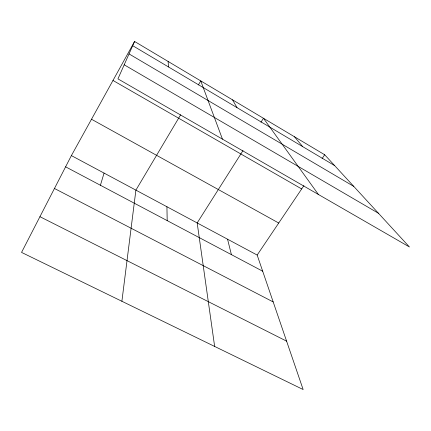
<?xml version="1.0" encoding="UTF-8"?>
<svg xmlns="http://www.w3.org/2000/svg" width="431" height="431" viewBox="0 0 431 431"><rect width="100%" height="100%" fill="white"/><g stroke="black" fill="none" stroke-linecap="round" stroke-linejoin="round"><path stroke-width="0.65" d="M121.892 301.269L135.9 190.136L180.664 114.759M100.407 185.26L104.065 173.095M134.574 41.462L117.943 78.868L409.45 246.985L324.683 154.761L134.574 41.462L71.384 155.596L21.55 252.404L303.144 389.538L257.167 255.06L71.384 155.596M198.379 84.923L200.76 80.909L222.45 139.138M243.003 150.575L197.177 222.94L214.643 346.438M260.944 122.242L263.46 118.272L318.423 194.489M257.167 255.06L303.898 185.637M322.081 158.624L324.683 154.761M39.938 216.691L286.61 341.163M54.457 188.476L273.2 301.942M65.604 166.824L262.695 271.212M91.507 119.247L278.728 223.026M112.981 80.462L301.673 188.945M124.198 64.806L378.477 213.286M129.036 53.918L353.765 186.402M132.694 45.686L334.645 165.606M294.481 136.762L302.702 146.637M232.53 99.841L237.018 107.631M227.557 239.205L231.399 254.64M168.122 61.455L168.489 66.94M166.926 206.745L167.19 220.634"/></g></svg>
